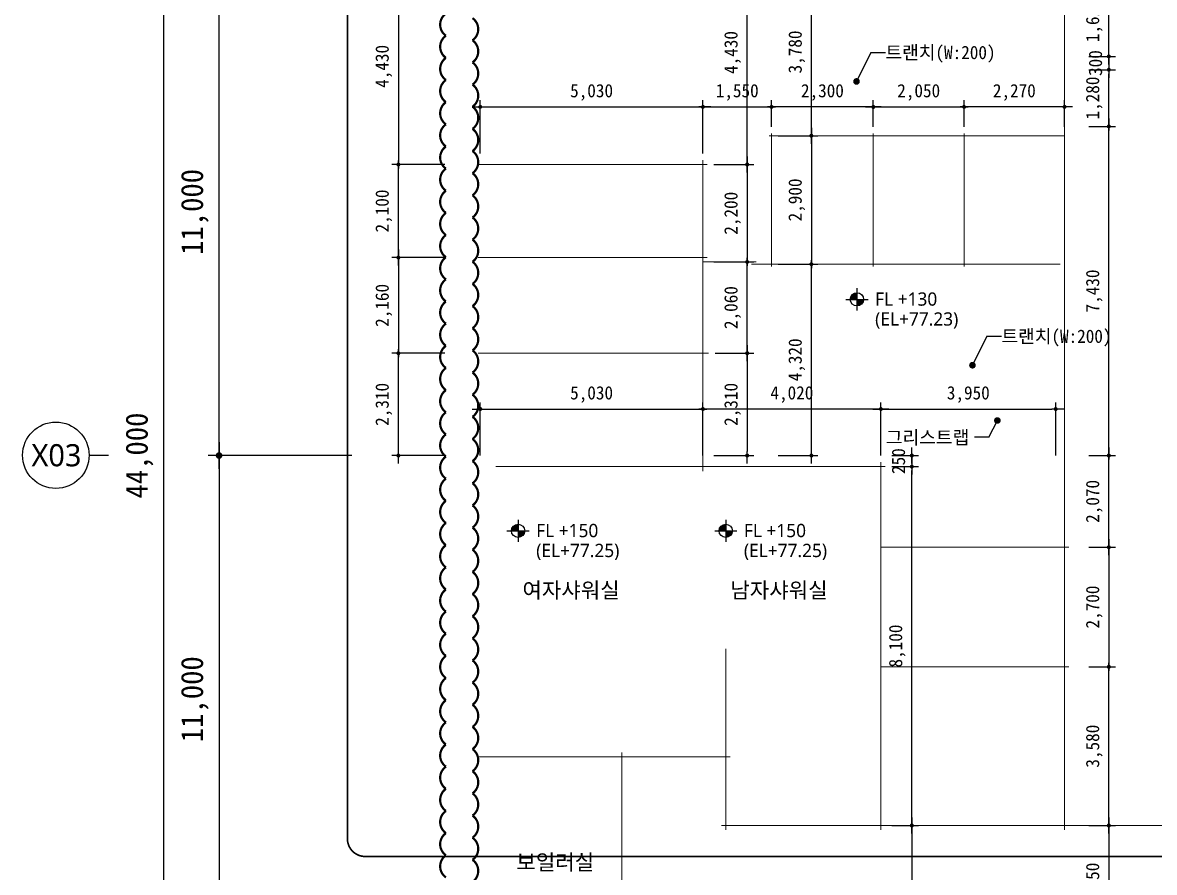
# Model space of a CAD drawing. Header units: inches. Extents: x 3675 to 732988, y -33059 to 70575.
# Drawn here: x 637675 to 663242, y 27879 to 47060 of the extents above; entities that cross this region are included whole.
import ezdxf
from ezdxf.enums import TextEntityAlignment as Align

# ---------------------------------------------------------------- set-up
doc = ezdxf.new("R2010")
doc.units = ezdxf.units.IN
doc.header["$MEASUREMENT"] = 0
doc.linetypes.add('CEN', pattern=[62, 60, -1, 0, -1])
doc.linetypes.add('DASHDOTX2', pattern=[2, 1, -0.5, 0, -0.5])
doc.layers.get('0').update_dxf_attribs({"linetype": 'CONTINUOUS'})
for name, color, linetype, lineweight in [('A-AXIS-BUBL', 7, 'CONTINUOUS', 25), ('A-AXIS-LINE', 1, 'CEN', 15), ('A-DIMS', 7, 'CONTINUOUS', 25), ('A-MKXS-LEAD', 7, 'CONTINUOUS', 25), ('A-MKXS-MAK2', 3, 'DASHDOTX2', 25), ('A-MKXX-NAME', 3, 'CONTINUOUS', 25), ('A-XXXX-SYMB', 7, 'CONTINUOUS', 25), ('A-XXXX-TXT2', 3, 'CONTINUOUS', 25), ('REV-202205', 20, 'CONTINUOUS', 25)]:
    doc.layers.add(name, color=color, linetype=linetype, lineweight=lineweight)
doc.styles.add('HY울릉도L', font='H2GTRE.TTF')
doc.styles.add('돋움체', font='')
doc.styles.add('맑은고딕', font='malgun.ttf')
doc.styles.get('돋움체').set_extended_font_data('DotumChe')
doc.dimstyles.new('CDIM', dxfattribs={"dimtxt": 2, "dimasz": 0.6, "dimexe": 1, "dimexo": 1, "dimgap": 1, "dimtad": 1, "dimdec": 0, "dimrnd": 0.5, "dimzin": 0, "dimdsep": 32, "dimlunit": 6, "dimtxsty": 'HY울릉도L', "dimblk1": '_CIDOT', "dimblk2": '_CIDOT', "dimsah": 1, "dimcen": 4.5, "dimclrd": 2, "dimclre": 2, "dimclrt": 7, "dimadec": 0, "dimazin": 0, "dimtfac": 1, "dimtdec": 0, "dimtix": 1, "dimtmove": 2, "dimatfit": 1, "dimldrblk": '_CIDOT', "dimfxl": 1, "dimtolj": 1, "dimtzin": 0, "dimlwd": -1, "dimarcsym": 0})

# ---------------------------------------------------------------- blocks, each defined once
blk = doc.blocks.new('_CIDOT')
at = {"color": 0, "linetype": 'ByBlock'}
blk.add_line((2, 0), (-1, 0), dxfattribs=at)
at = {"color": 0, "linetype": 'ByBlock', "const_width": 0.5}
blk.add_lwpolyline([(-0.25, 0, 1), (0.25, 0, 1)], format="xyb", close=True, dxfattribs=at)
blk = doc.blocks.new('*D187')
at = {"layer": 'A-DIMS', "lineweight": -2, "transparency": 16777216}
for p, q in [((645113, 37288), (641863, 37288)), ((645113, 26288), (641863, 26288))]:
    blk.add_line(p, q, dxfattribs=at)
at = {"layer": 'A-DIMS', "transparency": 16777216}
blk.add_line((642113, 37138), (642113, 26438), dxfattribs=at)
at = {"layer": 'A-DIMS', "transparency": 16777216, "xscale": 150, "yscale": 150, "zscale": 150}
for p, rotation in [((642113, 37288), 90), ((642113, 26288), 270)]:
    blk.add_blockref('_CIDOT', p, dxfattribs=dict(at, rotation=rotation))
at = {"layer": 'A-DIMS', "color": 3, "transparency": 16777216, "insert": (641565, 31788), "char_height": 500, "attachment_point": 5, "rotation": 90, "style": '돋움체'}
blk.add_mtext('\\A1;11,000', dxfattribs=at)
blk = doc.blocks.new('*D188')
at = {"layer": 'A-DIMS', "lineweight": -2, "transparency": 16777216}
for p, q in [((645113, 48288), (641863, 48288)), ((645113, 37288), (641863, 37288))]:
    blk.add_line(p, q, dxfattribs=at)
at = {"layer": 'A-DIMS', "transparency": 16777216}
blk.add_line((642113, 37438), (642113, 48138), dxfattribs=at)
at = {"layer": 'A-DIMS', "transparency": 16777216, "xscale": 150, "yscale": 150, "zscale": 150}
for p, rotation in [((642113, 48288), 90), ((642113, 37288), 270)]:
    blk.add_blockref('_CIDOT', p, dxfattribs=dict(at, rotation=rotation))
at = {"layer": 'A-DIMS', "color": 3, "transparency": 16777216, "insert": (641565, 42788), "char_height": 500, "attachment_point": 5, "rotation": 90, "style": '돋움체'}
blk.add_mtext('\\A1;11,000', dxfattribs=at)
blk = doc.blocks.new('*D190')
at = {"layer": 'A-DIMS', "lineweight": -2, "transparency": 16777216}
for p, q in [((645113, 59288), (640613, 59288)), ((645113, 15288), (640613, 15288))]:
    blk.add_line(p, q, dxfattribs=at)
at = {"layer": 'A-DIMS', "transparency": 16777216}
blk.add_line((640863, 15438), (640863, 59138), dxfattribs=at)
at = {"layer": 'A-DIMS', "transparency": 16777216, "xscale": 150, "yscale": 150, "zscale": 150}
for p, rotation in [((640863, 59288), 90), ((640863, 15288), 270)]:
    blk.add_blockref('_CIDOT', p, dxfattribs=dict(at, rotation=rotation))
at = {"layer": 'A-DIMS', "color": 3, "transparency": 16777216, "insert": (640315, 37288), "char_height": 500, "attachment_point": 5, "rotation": 90, "style": '돋움체'}
blk.add_mtext('\\A1;44,000', dxfattribs=at)
blk = doc.blocks.new('*D262')
at = {"layer": 'A-DIMS', "lineweight": -2, "transparency": 16777216}
for p, q in [((661763, 46298), (662363, 46298)), ((661763, 45998), (662363, 45998))]:
    blk.add_line(p, q, dxfattribs=at)
at = {"layer": 'A-DIMS', "transparency": 16777216}
for p, q in [((662213, 46388), (662213, 46478)), ((662213, 46298), (662213, 45998)), ((662213, 45908), (662213, 45818))]:
    blk.add_line(p, q, dxfattribs=at)
at = {"layer": 'A-DIMS', "transparency": 16777216, "xscale": 90, "yscale": 90, "zscale": 90}
for p, rotation in [((662213, 46298), 270), ((662213, 45998), 90)]:
    blk.add_blockref('_CIDOT', p, dxfattribs=dict(at, rotation=rotation))
at = {"layer": 'A-DIMS', "color": 3, "transparency": 16777216, "insert": (661912, 46148), "char_height": 300, "attachment_point": 5, "rotation": 90, "style": '돋움체'}
blk.add_mtext('\\A1;300', dxfattribs=at)
blk = doc.blocks.new('*D263')
at = {"layer": 'A-DIMS', "lineweight": -2, "transparency": 16777216}
for p, q in [((661763, 44718), (662363, 44718)), ((661763, 37288), (662363, 37288))]:
    blk.add_line(p, q, dxfattribs=at)
at = {"layer": 'A-DIMS', "transparency": 16777216}
blk.add_line((662213, 37378), (662213, 44628), dxfattribs=at)
at = {"layer": 'A-DIMS', "transparency": 16777216, "xscale": 90, "yscale": 90, "zscale": 90}
for p, rotation in [((662213, 44718), 90), ((662213, 37288), 270)]:
    blk.add_blockref('_CIDOT', p, dxfattribs=dict(at, rotation=rotation))
at = {"layer": 'A-DIMS', "color": 3, "transparency": 16777216, "insert": (661884, 41003), "char_height": 300, "attachment_point": 5, "rotation": 90, "style": '돋움체'}
blk.add_mtext('\\A1;7,430', dxfattribs=at)
blk = doc.blocks.new('*D264')
at = {"layer": 'A-DIMS', "lineweight": -2, "transparency": 16777216}
for p, q in [((661763, 32518), (662363, 32518)), ((661763, 28938), (662363, 28938))]:
    blk.add_line(p, q, dxfattribs=at)
at = {"layer": 'A-DIMS', "transparency": 16777216}
blk.add_line((662213, 29028), (662213, 32428), dxfattribs=at)
at = {"layer": 'A-DIMS', "transparency": 16777216, "xscale": 90, "yscale": 90, "zscale": 90}
for p, rotation in [((662213, 32518), 90), ((662213, 28938), 270)]:
    blk.add_blockref('_CIDOT', p, dxfattribs=dict(at, rotation=rotation))
at = {"layer": 'A-DIMS', "color": 3, "transparency": 16777216, "insert": (661884, 30728), "char_height": 300, "attachment_point": 5, "rotation": 90, "style": '돋움체'}
blk.add_mtext('\\A1;3,580', dxfattribs=at)
blk = doc.blocks.new('*D285')
at = {"layer": 'A-DIMS', "lineweight": -2, "transparency": 16777216}
for p, q in [((661763, 28938), (662363, 28938)), ((661763, 26288), (662363, 26288))]:
    blk.add_line(p, q, dxfattribs=at)
at = {"layer": 'A-DIMS', "transparency": 16777216}
blk.add_line((662213, 28848), (662213, 26378), dxfattribs=at)
at = {"layer": 'A-DIMS', "transparency": 16777216, "xscale": 90, "yscale": 90, "zscale": 90}
for p, rotation in [((662213, 28938), 90), ((662213, 26288), 270)]:
    blk.add_blockref('_CIDOT', p, dxfattribs=dict(at, rotation=rotation))
at = {"layer": 'A-DIMS', "color": 3, "transparency": 16777216, "insert": (661884, 27613), "char_height": 300, "attachment_point": 5, "rotation": 90, "style": '돋움체'}
blk.add_mtext('\\A1;2,650', dxfattribs=at)
blk = doc.blocks.new('*D288')
at = {"layer": 'A-DIMS', "lineweight": -2, "transparency": 16777216}
for p, q in [((657063, 37288), (657063, 38488)), ((661013, 37288), (661013, 38488))]:
    blk.add_line(p, q, dxfattribs=at)
at = {"layer": 'A-DIMS', "transparency": 16777216}
blk.add_line((657153, 38338), (660923, 38338), dxfattribs=at)
at = {"layer": 'A-DIMS', "transparency": 16777216, "xscale": 90, "yscale": 90, "zscale": 90, "rotation": 180}
blk.add_blockref('_CIDOT', (657063, 38338), dxfattribs=at)
at = {"layer": 'A-DIMS', "transparency": 16777216, "xscale": 90, "yscale": 90, "zscale": 90}
blk.add_blockref('_CIDOT', (661013, 38338), dxfattribs=at)
at = {"layer": 'A-DIMS', "color": 3, "transparency": 16777216, "insert": (659038, 38666), "char_height": 300, "attachment_point": 5, "style": '돋움체'}
blk.add_mtext('\\A1;3,950', dxfattribs=at)
blk = doc.blocks.new('*D291')
at = {"layer": 'A-DIMS', "lineweight": -2, "transparency": 16777216}
for p, q in [((653043, 37288), (653043, 38488)), ((657063, 37288), (657063, 38488))]:
    blk.add_line(p, q, dxfattribs=at)
at = {"layer": 'A-DIMS', "transparency": 16777216}
blk.add_line((656973, 38338), (653133, 38338), dxfattribs=at)
at = {"layer": 'A-DIMS', "transparency": 16777216, "xscale": 90, "yscale": 90, "zscale": 90, "rotation": 180}
blk.add_blockref('_CIDOT', (653043, 38338), dxfattribs=at)
at = {"layer": 'A-DIMS', "transparency": 16777216, "xscale": 90, "yscale": 90, "zscale": 90}
blk.add_blockref('_CIDOT', (657063, 38338), dxfattribs=at)
at = {"layer": 'A-DIMS', "color": 3, "transparency": 16777216, "insert": (655053, 38666), "char_height": 300, "attachment_point": 5, "style": '돋움체'}
blk.add_mtext('\\A1;4,020', dxfattribs=at)
blk = doc.blocks.new('*D296')
at = {"layer": 'A-DIMS', "lineweight": -2, "transparency": 16777216}
for p, q in [((657313, 37038), (657913, 37038)), ((657313, 28938), (657913, 28938))]:
    blk.add_line(p, q, dxfattribs=at)
at = {"layer": 'A-DIMS', "transparency": 16777216}
blk.add_line((657763, 29028), (657763, 36948), dxfattribs=at)
at = {"layer": 'A-DIMS', "transparency": 16777216, "xscale": 90, "yscale": 90, "zscale": 90}
for p, rotation in [((657763, 37038), 90), ((657763, 28938), 270)]:
    blk.add_blockref('_CIDOT', p, dxfattribs=dict(at, rotation=rotation))
at = {"layer": 'A-DIMS', "color": 3, "transparency": 16777216, "insert": (657434, 32988), "char_height": 300, "attachment_point": 5, "rotation": 90, "style": '돋움체'}
blk.add_mtext('\\A1;8,100', dxfattribs=at)
blk = doc.blocks.new('*D297')
at = {"layer": 'A-DIMS', "lineweight": -2, "transparency": 16777216}
for p, q in [((657313, 28938), (657913, 28938)), ((657313, 25463), (657913, 25463))]:
    blk.add_line(p, q, dxfattribs=at)
at = {"layer": 'A-DIMS', "transparency": 16777216}
blk.add_line((657763, 28848), (657763, 25553), dxfattribs=at)
at = {"layer": 'A-DIMS', "transparency": 16777216, "xscale": 90, "yscale": 90, "zscale": 90}
for p, rotation in [((657763, 28938), 90), ((657763, 25463), 270)]:
    blk.add_blockref('_CIDOT', p, dxfattribs=dict(at, rotation=rotation))
at = {"layer": 'A-DIMS', "color": 3, "transparency": 16777216, "insert": (657434, 27200), "char_height": 300, "attachment_point": 5, "rotation": 90, "style": '돋움체'}
blk.add_mtext('\\A1;3,475', dxfattribs=at)
blk = doc.blocks.new('*D298')
at = {"layer": 'A-DIMS', "transparency": 16777216}
for p, q in [((657763, 37378), (657763, 37468)), ((657763, 37288), (657763, 37038)), ((657763, 36948), (657763, 36858))]:
    blk.add_line(p, q, dxfattribs=at)
at = {"layer": 'A-DIMS', "lineweight": -2, "transparency": 16777216}
for p, q in [((657313, 37288), (657913, 37288)), ((657313, 37038), (657913, 37038))]:
    blk.add_line(p, q, dxfattribs=at)
at = {"layer": 'A-DIMS', "transparency": 16777216, "xscale": 90, "yscale": 90, "zscale": 90}
for p, rotation in [((657763, 37288), 270), ((657763, 37038), 90)]:
    blk.add_blockref('_CIDOT', p, dxfattribs=dict(at, rotation=rotation))
at = {"layer": 'A-DIMS', "color": 3, "transparency": 16777216, "insert": (657462, 37163), "char_height": 300, "attachment_point": 5, "rotation": 90, "style": '돋움체'}
blk.add_mtext('\\A1;250', dxfattribs=at)
blk = doc.blocks.new('*D512')
at = {"layer": 'A-DIMS', "lineweight": -2, "transparency": 16777216}
for p, q in [((661763, 47908), (662363, 47908)), ((661763, 46298), (662363, 46298))]:
    blk.add_line(p, q, dxfattribs=at)
at = {"layer": 'A-DIMS', "transparency": 16777216}
blk.add_line((662213, 46388), (662213, 47818), dxfattribs=at)
at = {"layer": 'A-DIMS', "transparency": 16777216, "xscale": 90, "yscale": 90, "zscale": 90}
for p, rotation in [((662213, 47908), 90), ((662213, 46298), 270)]:
    blk.add_blockref('_CIDOT', p, dxfattribs=dict(at, rotation=rotation))
at = {"layer": 'A-DIMS', "color": 3, "transparency": 16777216, "insert": (661884, 47103), "char_height": 300, "attachment_point": 5, "rotation": 90, "style": '돋움체'}
blk.add_mtext('\\A1;1,610', dxfattribs=at)
blk = doc.blocks.new('*D513')
at = {"layer": 'A-DIMS', "lineweight": -2, "transparency": 16777216}
for p, q in [((661763, 45998), (662363, 45998)), ((661763, 44718), (662363, 44718))]:
    blk.add_line(p, q, dxfattribs=at)
at = {"layer": 'A-DIMS', "transparency": 16777216}
blk.add_line((662213, 44808), (662213, 45908), dxfattribs=at)
at = {"layer": 'A-DIMS', "transparency": 16777216, "xscale": 90, "yscale": 90, "zscale": 90}
for p, rotation in [((662213, 45998), 90), ((662213, 44718), 270)]:
    blk.add_blockref('_CIDOT', p, dxfattribs=dict(at, rotation=rotation))
at = {"layer": 'A-DIMS', "color": 3, "transparency": 16777216, "insert": (661884, 45358), "char_height": 300, "attachment_point": 5, "rotation": 90, "style": '돋움체'}
blk.add_mtext('\\A1;1,280', dxfattribs=at)
blk = doc.blocks.new('*D514')
at = {"layer": 'A-DIMS', "lineweight": -2, "transparency": 16777216}
for p, q in [((648013, 37288), (648013, 38488)), ((653043, 37288), (653043, 38488))]:
    blk.add_line(p, q, dxfattribs=at)
at = {"layer": 'A-DIMS', "transparency": 16777216}
blk.add_line((648103, 38338), (652953, 38338), dxfattribs=at)
at = {"layer": 'A-DIMS', "transparency": 16777216, "xscale": 90, "yscale": 90, "zscale": 90, "rotation": 180}
blk.add_blockref('_CIDOT', (648013, 38338), dxfattribs=at)
at = {"layer": 'A-DIMS', "transparency": 16777216, "xscale": 90, "yscale": 90, "zscale": 90}
blk.add_blockref('_CIDOT', (653043, 38338), dxfattribs=at)
at = {"layer": 'A-DIMS', "color": 3, "transparency": 16777216, "insert": (650528, 38666), "char_height": 300, "attachment_point": 5, "style": '돋움체'}
blk.add_mtext('\\A1;5,030', dxfattribs=at)
blk = doc.blocks.new('*D515')
at = {"layer": 'A-DIMS', "lineweight": -2, "transparency": 16777216}
for p, q in [((647213, 39598), (646013, 39598)), ((647213, 37288), (646013, 37288))]:
    blk.add_line(p, q, dxfattribs=at)
at = {"layer": 'A-DIMS', "transparency": 16777216}
blk.add_line((646163, 37378), (646163, 39508), dxfattribs=at)
at = {"layer": 'A-DIMS', "transparency": 16777216, "xscale": 90, "yscale": 90, "zscale": 90}
for p, rotation in [((646163, 39598), 90), ((646163, 37288), 270)]:
    blk.add_blockref('_CIDOT', p, dxfattribs=dict(at, rotation=rotation))
at = {"layer": 'A-DIMS', "color": 3, "transparency": 16777216, "insert": (645834, 38443), "char_height": 300, "attachment_point": 5, "rotation": 90, "style": '돋움체'}
blk.add_mtext('\\A1;2,310', dxfattribs=at)
blk = doc.blocks.new('*D516')
at = {"layer": 'A-DIMS', "lineweight": -2, "transparency": 16777216}
for p, q in [((647213, 41758), (646013, 41758)), ((647213, 39598), (646013, 39598))]:
    blk.add_line(p, q, dxfattribs=at)
at = {"layer": 'A-DIMS', "transparency": 16777216}
blk.add_line((646163, 41668), (646163, 39688), dxfattribs=at)
at = {"layer": 'A-DIMS', "transparency": 16777216, "xscale": 90, "yscale": 90, "zscale": 90}
for p, rotation in [((646163, 41758), 90), ((646163, 39598), 270)]:
    blk.add_blockref('_CIDOT', p, dxfattribs=dict(at, rotation=rotation))
at = {"layer": 'A-DIMS', "color": 3, "transparency": 16777216, "insert": (645834, 40678), "char_height": 300, "attachment_point": 5, "rotation": 90, "style": '돋움체'}
blk.add_mtext('\\A1;2,160', dxfattribs=at)
blk = doc.blocks.new('*D517')
at = {"layer": 'A-DIMS', "lineweight": -2, "transparency": 16777216}
for p, q in [((647213, 43858), (646013, 43858)), ((647213, 41758), (646013, 41758))]:
    blk.add_line(p, q, dxfattribs=at)
at = {"layer": 'A-DIMS', "transparency": 16777216}
blk.add_line((646163, 41848), (646163, 43768), dxfattribs=at)
at = {"layer": 'A-DIMS', "transparency": 16777216, "xscale": 90, "yscale": 90, "zscale": 90}
for p, rotation in [((646163, 43858), 90), ((646163, 41758), 270)]:
    blk.add_blockref('_CIDOT', p, dxfattribs=dict(at, rotation=rotation))
at = {"layer": 'A-DIMS', "color": 3, "transparency": 16777216, "insert": (645834, 42808), "char_height": 300, "attachment_point": 5, "rotation": 90, "style": '돋움체'}
blk.add_mtext('\\A1;2,100', dxfattribs=at)
blk = doc.blocks.new('*D518')
at = {"layer": 'A-DIMS', "lineweight": -2, "transparency": 16777216}
for p, q in [((647213, 48288), (646013, 48288)), ((647213, 43858), (646013, 43858))]:
    blk.add_line(p, q, dxfattribs=at)
at = {"layer": 'A-DIMS', "transparency": 16777216}
blk.add_line((646163, 48198), (646163, 43948), dxfattribs=at)
at = {"layer": 'A-DIMS', "transparency": 16777216, "xscale": 90, "yscale": 90, "zscale": 90}
for p, rotation in [((646163, 48288), 90), ((646163, 43858), 270)]:
    blk.add_blockref('_CIDOT', p, dxfattribs=dict(at, rotation=rotation))
at = {"layer": 'A-DIMS', "color": 3, "transparency": 16777216, "insert": (645834, 46073), "char_height": 300, "attachment_point": 5, "rotation": 90, "style": '돋움체'}
blk.add_mtext('\\A1;4,430', dxfattribs=at)
blk = doc.blocks.new('*D519')
at = {"layer": 'A-DIMS', "lineweight": -2, "transparency": 16777216}
for p, q in [((648013, 44108), (648013, 45308)), ((653043, 44108), (653043, 45308))]:
    blk.add_line(p, q, dxfattribs=at)
at = {"layer": 'A-DIMS', "transparency": 16777216}
blk.add_line((648103, 45158), (652953, 45158), dxfattribs=at)
at = {"layer": 'A-DIMS', "transparency": 16777216, "xscale": 90, "yscale": 90, "zscale": 90, "rotation": 180}
blk.add_blockref('_CIDOT', (648013, 45158), dxfattribs=at)
at = {"layer": 'A-DIMS', "transparency": 16777216, "xscale": 90, "yscale": 90, "zscale": 90}
blk.add_blockref('_CIDOT', (653043, 45158), dxfattribs=at)
at = {"layer": 'A-DIMS', "color": 3, "transparency": 16777216, "insert": (650528, 45486), "char_height": 300, "attachment_point": 5, "style": '돋움체'}
blk.add_mtext('\\A1;5,030', dxfattribs=at)
blk = doc.blocks.new('*D520')
at = {"layer": 'A-DIMS', "lineweight": -2, "transparency": 16777216}
for p, q in [((653293, 43858), (654193, 43858)), ((653293, 41658), (654193, 41658))]:
    blk.add_line(p, q, dxfattribs=at)
at = {"layer": 'A-DIMS', "transparency": 16777216}
blk.add_line((654043, 43768), (654043, 41748), dxfattribs=at)
at = {"layer": 'A-DIMS', "transparency": 16777216, "xscale": 90, "yscale": 90, "zscale": 90}
for p, rotation in [((654043, 43858), 90), ((654043, 41658), 270)]:
    blk.add_blockref('_CIDOT', p, dxfattribs=dict(at, rotation=rotation))
at = {"layer": 'A-DIMS', "color": 3, "transparency": 16777216, "insert": (653714, 42758), "char_height": 300, "attachment_point": 5, "rotation": 90, "style": '돋움체'}
blk.add_mtext('\\A1;2,200', dxfattribs=at)
blk = doc.blocks.new('*D521')
at = {"layer": 'A-DIMS', "lineweight": -2, "transparency": 16777216}
for p, q in [((661763, 35218), (662363, 35218)), ((661763, 32518), (662363, 32518))]:
    blk.add_line(p, q, dxfattribs=at)
at = {"layer": 'A-DIMS', "transparency": 16777216}
blk.add_line((662213, 35128), (662213, 32608), dxfattribs=at)
at = {"layer": 'A-DIMS', "transparency": 16777216, "xscale": 90, "yscale": 90, "zscale": 90}
for p, rotation in [((662213, 35218), 90), ((662213, 32518), 270)]:
    blk.add_blockref('_CIDOT', p, dxfattribs=dict(at, rotation=rotation))
at = {"layer": 'A-DIMS', "color": 3, "transparency": 16777216, "insert": (661884, 33868), "char_height": 300, "attachment_point": 5, "rotation": 90, "style": '돋움체'}
blk.add_mtext('\\A1;2,700', dxfattribs=at)
blk = doc.blocks.new('*D522')
at = {"layer": 'A-DIMS', "lineweight": -2, "transparency": 16777216}
for p, q in [((661763, 37288), (662363, 37288)), ((661763, 35218), (662363, 35218))]:
    blk.add_line(p, q, dxfattribs=at)
at = {"layer": 'A-DIMS', "transparency": 16777216}
blk.add_line((662213, 35308), (662213, 37198), dxfattribs=at)
at = {"layer": 'A-DIMS', "transparency": 16777216, "xscale": 90, "yscale": 90, "zscale": 90}
for p, rotation in [((662213, 37288), 90), ((662213, 35218), 270)]:
    blk.add_blockref('_CIDOT', p, dxfattribs=dict(at, rotation=rotation))
at = {"layer": 'A-DIMS', "color": 3, "transparency": 16777216, "insert": (661884, 36253), "char_height": 300, "attachment_point": 5, "rotation": 90, "style": '돋움체'}
blk.add_mtext('\\A1;2,070', dxfattribs=at)
blk = doc.blocks.new('*D523')
at = {"layer": 'A-DIMS', "lineweight": -2, "transparency": 16777216}
for p, q in [((653293, 41658), (654193, 41658)), ((653323, 39598), (654193, 39598))]:
    blk.add_line(p, q, dxfattribs=at)
at = {"layer": 'A-DIMS', "transparency": 16777216}
blk.add_line((654043, 39688), (654043, 41568), dxfattribs=at)
at = {"layer": 'A-DIMS', "transparency": 16777216, "xscale": 90, "yscale": 90, "zscale": 90}
for p, rotation in [((654043, 41658), 90), ((654043, 39598), 270)]:
    blk.add_blockref('_CIDOT', p, dxfattribs=dict(at, rotation=rotation))
at = {"layer": 'A-DIMS', "color": 3, "transparency": 16777216, "insert": (653714, 40628), "char_height": 300, "attachment_point": 5, "rotation": 90, "style": '돋움체'}
blk.add_mtext('\\A1;2,060', dxfattribs=at)
blk = doc.blocks.new('*D524')
at = {"layer": 'A-DIMS', "lineweight": -2, "transparency": 16777216}
for p, q in [((653323, 39598), (654193, 39598)), ((653289, 37288), (654193, 37288))]:
    blk.add_line(p, q, dxfattribs=at)
at = {"layer": 'A-DIMS', "transparency": 16777216}
blk.add_line((654043, 39508), (654043, 37378), dxfattribs=at)
at = {"layer": 'A-DIMS', "transparency": 16777216, "xscale": 90, "yscale": 90, "zscale": 90}
for p, rotation in [((654043, 39598), 90), ((654043, 37288), 270)]:
    blk.add_blockref('_CIDOT', p, dxfattribs=dict(at, rotation=rotation))
at = {"layer": 'A-DIMS', "color": 3, "transparency": 16777216, "insert": (653714, 38443), "char_height": 300, "attachment_point": 5, "rotation": 90, "style": '돋움체'}
blk.add_mtext('\\A1;2,310', dxfattribs=at)
blk = doc.blocks.new('*D525')
at = {"layer": 'A-DIMS', "lineweight": -2, "transparency": 16777216}
for p, q in [((653293, 48288), (654193, 48288)), ((653293, 43858), (654193, 43858))]:
    blk.add_line(p, q, dxfattribs=at)
at = {"layer": 'A-DIMS', "transparency": 16777216}
blk.add_line((654043, 43948), (654043, 48198), dxfattribs=at)
at = {"layer": 'A-DIMS', "transparency": 16777216, "xscale": 90, "yscale": 90, "zscale": 90}
for p, rotation in [((654043, 48288), 90), ((654043, 43858), 270)]:
    blk.add_blockref('_CIDOT', p, dxfattribs=dict(at, rotation=rotation))
at = {"layer": 'A-DIMS', "color": 3, "transparency": 16777216, "insert": (653714, 46386), "char_height": 300, "attachment_point": 5, "rotation": 90, "style": '돋움체'}
blk.add_mtext('\\A1;4,430', dxfattribs=at)
blk = doc.blocks.new('*D526')
at = {"layer": 'A-DIMS', "lineweight": -2, "transparency": 16777216}
for p, q in [((656893, 44708), (656893, 45308)), ((658943, 44708), (658943, 45308))]:
    blk.add_line(p, q, dxfattribs=at)
at = {"layer": 'A-DIMS', "transparency": 16777216}
blk.add_line((656983, 45158), (658853, 45158), dxfattribs=at)
at = {"layer": 'A-DIMS', "transparency": 16777216, "xscale": 90, "yscale": 90, "zscale": 90, "rotation": 180}
blk.add_blockref('_CIDOT', (656893, 45158), dxfattribs=at)
at = {"layer": 'A-DIMS', "transparency": 16777216, "xscale": 90, "yscale": 90, "zscale": 90}
blk.add_blockref('_CIDOT', (658943, 45158), dxfattribs=at)
at = {"layer": 'A-DIMS', "color": 3, "transparency": 16777216, "insert": (657918, 45486), "char_height": 300, "attachment_point": 5, "style": '돋움체'}
blk.add_mtext('\\A1;2,050', dxfattribs=at)
blk = doc.blocks.new('*D527')
at = {"layer": 'A-DIMS', "lineweight": -2, "transparency": 16777216}
for p, q in [((658943, 44708), (658943, 45308)), ((661213, 44708), (661213, 45308))]:
    blk.add_line(p, q, dxfattribs=at)
at = {"layer": 'A-DIMS', "transparency": 16777216}
blk.add_line((661123, 45158), (659033, 45158), dxfattribs=at)
at = {"layer": 'A-DIMS', "transparency": 16777216, "xscale": 90, "yscale": 90, "zscale": 90, "rotation": 180}
blk.add_blockref('_CIDOT', (658943, 45158), dxfattribs=at)
at = {"layer": 'A-DIMS', "transparency": 16777216, "xscale": 90, "yscale": 90, "zscale": 90}
blk.add_blockref('_CIDOT', (661213, 45158), dxfattribs=at)
at = {"layer": 'A-DIMS', "color": 3, "transparency": 16777216, "insert": (660078, 45486), "char_height": 300, "attachment_point": 5, "style": '돋움체'}
blk.add_mtext('\\A1;2,270', dxfattribs=at)
blk = doc.blocks.new('*D528')
at = {"layer": 'A-DIMS', "lineweight": -2, "transparency": 16777216}
for p, q in [((654593, 44708), (654593, 45308)), ((656893, 44708), (656893, 45308))]:
    blk.add_line(p, q, dxfattribs=at)
at = {"layer": 'A-DIMS', "transparency": 16777216}
blk.add_line((656803, 45158), (654683, 45158), dxfattribs=at)
at = {"layer": 'A-DIMS', "transparency": 16777216, "xscale": 90, "yscale": 90, "zscale": 90, "rotation": 180}
blk.add_blockref('_CIDOT', (654593, 45158), dxfattribs=at)
at = {"layer": 'A-DIMS', "transparency": 16777216, "xscale": 90, "yscale": 90, "zscale": 90}
blk.add_blockref('_CIDOT', (656893, 45158), dxfattribs=at)
at = {"layer": 'A-DIMS', "color": 3, "transparency": 16777216, "insert": (655743, 45486), "char_height": 300, "attachment_point": 5, "style": '돋움체'}
blk.add_mtext('\\A1;2,300', dxfattribs=at)
blk = doc.blocks.new('*D529')
at = {"layer": 'A-DIMS', "lineweight": -2, "transparency": 16777216}
for p, q in [((653043, 44108), (653043, 45308)), ((654593, 44708), (654593, 45308))]:
    blk.add_line(p, q, dxfattribs=at)
at = {"layer": 'A-DIMS', "transparency": 16777216}
blk.add_line((653133, 45158), (654503, 45158), dxfattribs=at)
at = {"layer": 'A-DIMS', "transparency": 16777216, "xscale": 90, "yscale": 90, "zscale": 90, "rotation": 180}
blk.add_blockref('_CIDOT', (653043, 45158), dxfattribs=at)
at = {"layer": 'A-DIMS', "transparency": 16777216, "xscale": 90, "yscale": 90, "zscale": 90}
blk.add_blockref('_CIDOT', (654593, 45158), dxfattribs=at)
at = {"layer": 'A-DIMS', "color": 3, "transparency": 16777216, "insert": (653818, 45486), "char_height": 300, "attachment_point": 5, "style": '돋움체'}
blk.add_mtext('\\A1;1,550', dxfattribs=at)
blk = doc.blocks.new('*D530')
at = {"layer": 'A-DIMS', "lineweight": -2, "transparency": 16777216}
for p, q in [((654743, 44508), (655643, 44508)), ((654743, 41608), (655643, 41608))]:
    blk.add_line(p, q, dxfattribs=at)
at = {"layer": 'A-DIMS', "transparency": 16777216}
blk.add_line((655493, 44418), (655493, 41698), dxfattribs=at)
at = {"layer": 'A-DIMS', "transparency": 16777216, "xscale": 90, "yscale": 90, "zscale": 90}
for p, rotation in [((655493, 44508), 90), ((655493, 41608), 270)]:
    blk.add_blockref('_CIDOT', p, dxfattribs=dict(at, rotation=rotation))
at = {"layer": 'A-DIMS', "color": 3, "transparency": 16777216, "insert": (655164, 43058), "char_height": 300, "attachment_point": 5, "rotation": 90, "style": '돋움체'}
blk.add_mtext('\\A1;2,900', dxfattribs=at)
blk = doc.blocks.new('*D531')
at = {"layer": 'A-DIMS', "lineweight": -2, "transparency": 16777216}
for p, q in [((654743, 48288), (655643, 48288)), ((654743, 44508), (655643, 44508))]:
    blk.add_line(p, q, dxfattribs=at)
at = {"layer": 'A-DIMS', "transparency": 16777216}
blk.add_line((655493, 44598), (655493, 48198), dxfattribs=at)
at = {"layer": 'A-DIMS', "transparency": 16777216, "xscale": 90, "yscale": 90, "zscale": 90}
for p, rotation in [((655493, 48288), 90), ((655493, 44508), 270)]:
    blk.add_blockref('_CIDOT', p, dxfattribs=dict(at, rotation=rotation))
at = {"layer": 'A-DIMS', "color": 3, "transparency": 16777216, "insert": (655164, 46398), "char_height": 300, "attachment_point": 5, "rotation": 90, "style": '돋움체'}
blk.add_mtext('\\A1;3,780', dxfattribs=at)
blk = doc.blocks.new('*D532')
at = {"layer": 'A-DIMS', "lineweight": -2, "transparency": 16777216}
for p, q in [((654743, 41608), (655643, 41608)), ((654743, 37288), (655643, 37288))]:
    blk.add_line(p, q, dxfattribs=at)
at = {"layer": 'A-DIMS', "transparency": 16777216}
blk.add_line((655493, 37378), (655493, 41518), dxfattribs=at)
at = {"layer": 'A-DIMS', "transparency": 16777216, "xscale": 90, "yscale": 90, "zscale": 90}
for p, rotation in [((655493, 41608), 90), ((655493, 37288), 270)]:
    blk.add_blockref('_CIDOT', p, dxfattribs=dict(at, rotation=rotation))
at = {"layer": 'A-DIMS', "color": 3, "transparency": 16777216, "insert": (655164, 39448), "char_height": 300, "attachment_point": 5, "rotation": 90, "style": '돋움체'}
blk.add_mtext('\\A1;4,320', dxfattribs=at)

msp = doc.modelspace()

# ---------------------------------------------------------------- hatches: boundary and pattern name
at = {"layer": 'A-XXXX-SYMB'}
h = msp.add_hatch(color=256, dxfattribs=at)
h.paths.add_polyline_path([(656523.1, 40964.2, 0.4142136), (656373.1, 40814.2), (656523.1, 40814.2)])
h.paths.add_polyline_path([(656673.1, 40814.2), (656523.1, 40814.2), (656523.1, 40664.2, 0.4142136)])
h = msp.add_hatch(color=256, dxfattribs=at)
h.paths.add_polyline_path([(648866.7, 35738.9, 0.4142136), (648716.7, 35588.9), (648866.7, 35588.9)])
h.paths.add_polyline_path([(649016.7, 35588.9), (648866.7, 35588.9), (648866.7, 35438.9, 0.4142136)])
h = msp.add_hatch(color=256, dxfattribs=at)
h.paths.add_polyline_path([(653558.9, 35738.9, 0.4142136), (653408.9, 35588.9), (653558.9, 35588.9)])
h.paths.add_polyline_path([(653708.9, 35588.9), (653558.9, 35588.9), (653558.9, 35438.9, 0.4142136)])

# ---------------------------------------------------------------- linework, layer by layer
at = {"layer": 'A-AXIS-BUBL', "ltscale": 0.2}
msp.add_line((639612.5, 37287.5), (639175, 37287.5), dxfattribs=at)
msp.add_circle((638425, 37294.9), 750, dxfattribs=at)
at = {"layer": 'A-AXIS-LINE'}
for p, q in [((661212.5, 28837.5), (661212.5, 53357.5)), ((661212.5, 44507.5), (654542.5, 44507.5)), ((654592.5, 41557.5), (654592.5, 44557.5)), ((656892.5, 41557.5), (656892.5, 44557.5)), ((658942.5, 41557.5), (658942.5, 44557.5)), ((653142.5, 43857.5), (647962.5, 43857.5)), ((653042.5, 36937.5), (653042.5, 43957.5)), ((653142.5, 41757.5), (647962.5, 41757.5)), ((654242.5, 41657.5), (653042.5, 41657.5)), ((661112.5, 41607.5), (654142.5, 41607.5)), ((653172.5, 39597.5), (647962.5, 39597.5)), ((657062.5, 28837.5), (657062.5, 37137.5)), ((657162.5, 37037.5), (648362.5, 37037.5)), ((661312.5, 35217.5), (657062.5, 35217.5)), ((653562.5, 28837.5), (653562.5, 32927.5)), ((661312.5, 32517.5), (657062.5, 32517.5)), ((653662.5, 30487.5), (647962.5, 30487.5)), ((651212.5, 30587.5), (651212.5, 21362.5)), ((671662.5, 28937.5), (653462.5, 28937.5))]:
    msp.add_line(p, q, dxfattribs=at)
at = {"layer": 'A-MKXS-LEAD'}
for p, q in [((656840.1, 46386.9), (656512.9, 45732.5)), ((656840.1, 46386.9), (657167.3, 46386.9)), ((659459.7, 39981.6), (659132.5, 39327.1)), ((659459.7, 39981.6), (659787, 39981.6)), ((659505.3, 37700.7), (659694.5, 38079.2)), ((659505.3, 37700.7), (659178.1, 37700.7))]:
    msp.add_line(p, q, dxfattribs=at)
at = {"layer": 'A-MKXS-LEAD', "const_width": 75}
for points in [[(656475.4, 45732.5, 1), (656550.4, 45732.5, 1)], [(659095, 39327.1, 1), (659170, 39327.1, 1)], [(659657, 38079.2, 1), (659732, 38079.2, 1)]]:
    msp.add_lwpolyline(points, format="xyb", close=True, dxfattribs=at)
at = {"layer": 'A-MKXS-MAK2', "ltscale": 250, "const_width": 37.5}
msp.add_lwpolyline([(645412.5, 28237.5), (672981, 28237.5, 0.4142136), (673381, 28637.5), (673381, 61837.5, 0.4142136), (672981, 62237.5), (645412.5, 62237.5, 0.4142136), (645012.5, 61837.5), (645012.5, 28637.5, 0.4142136)], format="xyb", close=True, dxfattribs=at)
at = {"layer": 'A-XXXX-SYMB'}
for p, q in [((656523.1, 41064.2), (656523.1, 40564.2)), ((656273.1, 40814.2), (656773.1, 40814.2)), ((648866.7, 35838.9), (648866.7, 35338.9)), ((653558.9, 35838.9), (653558.9, 35338.9)), ((648616.7, 35588.9), (649116.7, 35588.9)), ((653308.9, 35588.9), (653808.9, 35588.9))]:
    msp.add_line(p, q, dxfattribs=at)
for centre in [(656523.1, 40814.2), (648866.7, 35588.9), (653558.9, 35588.9)]:
    msp.add_circle(centre, 150, dxfattribs=at)
at = {"layer": 'REV-202205', "const_width": 50}
for points in [[(647237.5, 47265.3, 0.5205671), (647237.5, 46765.3, 0.5205671), (647237.5, 46265.3, 0.5205671), (647237.5, 45765.3, 0.5205671), (647237.5, 45265.3, 0.5205671), (647237.5, 44765.3, 0.5205671), (647237.5, 44265.3, 0.5205671), (647237.5, 43765.3, 0.5205671), (647237.5, 43265.3, 0.5205671), (647237.5, 42765.3, 0.5205671), (647237.5, 42265.3, 0.5205671), (647237.5, 41765.3, 0.5205671), (647237.5, 41265.3, 0.5205671), (647237.5, 40765.3, 0.5205671), (647237.5, 40265.3, 0.5205671), (647237.5, 39765.3, 0.5205671), (647237.5, 39265.3, 0.5205671), (647237.5, 38765.3, 0.5205671), (647237.5, 38265.3, 0.5205671), (647237.5, 37765.3, 0.5205671), (647237.5, 37265.3, 0.5205671), (647237.5, 36765.3, 0.5205671), (647237.5, 36265.3, 0.5205671), (647237.5, 35765.3, 0.5205671), (647237.5, 35265.3, 0.5205671), (647237.5, 34765.3, 0.5205671), (647237.5, 34265.3, 0.5205671), (647237.5, 33765.3, 0.5205671), (647237.5, 33265.3, 0.5205671), (647237.5, 32765.3, 0.5205671), (647237.5, 32265.3, 0.5205671), (647237.5, 31765.3, 0.5205671), (647237.5, 31265.3, 0.5205671), (647237.5, 30765.3, 0.5205671), (647237.5, 30265.3, 0.5205671), (647237.5, 29765.3, 0.5205671), (647237.5, 29265.3, 0.5205671), (647237.5, 28765.3, 0.5205671), (647237.5, 28265.3, 0.5205671), (647237.5, 27765.3, 0.5205671)], [(647837.5, 47161.9, -0.5205671), (647837.5, 46661.9, -0.5205671), (647837.5, 46161.9, -0.5205671), (647837.5, 45661.9, -0.5205671), (647837.5, 45161.9, -0.5205671), (647837.5, 44661.9, -0.5205671), (647837.5, 44161.9, -0.5205671), (647837.5, 43661.9, -0.5205671), (647837.5, 43161.9, -0.5205671), (647837.5, 42661.9, -0.5205671), (647837.5, 42161.9, -0.5205671), (647837.5, 41661.9, -0.5205671), (647837.5, 41161.9, -0.5205671), (647837.5, 40661.9, -0.5205671), (647837.5, 40161.9, -0.5205671), (647837.5, 39661.9, -0.5205671), (647837.5, 39161.9, -0.5205671), (647837.5, 38661.9, -0.5205671), (647837.5, 38161.9, -0.5205671), (647837.5, 37661.9, -0.5205671), (647837.5, 37161.9, -0.5205671), (647837.5, 36661.9, -0.5205671), (647837.5, 36161.9, -0.5205671), (647837.5, 35661.9, -0.5205671), (647837.5, 35161.9, -0.5205671), (647837.5, 34661.9, -0.5205671), (647837.5, 34161.9, -0.5205671), (647837.5, 33661.9, -0.5205671), (647837.5, 33161.9, -0.5205671), (647837.5, 32661.9, -0.5205671), (647837.5, 32161.9, -0.5205671), (647837.5, 31661.9, -0.5205671), (647837.5, 31161.9, -0.5205671), (647837.5, 30661.9, -0.5205671), (647837.5, 30161.9, -0.5205671), (647837.5, 29661.9, -0.5205671), (647837.5, 29161.9, -0.5205671), (647837.5, 28661.9, -0.5205671), (647837.5, 28161.9, -0.5205671), (647837.5, 27661.9, -0.5205671)]]:
    msp.add_lwpolyline(points, format="xyb", dxfattribs=at)

# ---------------------------------------------------------------- texts
at = {"layer": 'A-MKXX-NAME', "style": '맑은고딕'}
for s, p in [('여자샤워실', (650064, 34249.2)), ('남자샤워실', (654762, 34249.2)), ('보일러실', (649707.7, 28108.8))]:
    msp.add_text(s, height=350, dxfattribs=at).set_placement(p, align=Align.MIDDLE_CENTER)
at = {"layer": 'A-XXXX-TXT2'}
for s, style, p in [('트랜치(W:200)', '돋움체', (657167.3, 46386.9)), ('FL +130', '맑은고딕', (656933.6, 40821.1)), ('(EL+77.23)', '맑은고딕', (656933.6, 40371.1)), ('트랜치(W:200)', '돋움체', (659787, 39981.6)), ('그리스트랩', '돋움체', (657177.1, 37696.7)), ('FL +150', '맑은고딕', (649277.2, 35595.9)), ('FL +150', '맑은고딕', (653969.4, 35595.9)), ('(EL+77.25)', '맑은고딕', (649277.2, 35145.9)), ('(EL+77.25)', '맑은고딕', (653969.4, 35145.9))]:
    msp.add_text(s, height=300, dxfattribs=dict(at, style=style)).set_placement(p, align=Align.MIDDLE_LEFT)
at = {"layer": 'A-XXXX-TXT2', "ltscale": 0.2, "style": '맑은고딕'}
msp.add_text('X03', height=500, dxfattribs=at).set_placement((638438.9, 37295.2), align=Align.MIDDLE_CENTER)

# ---------------------------------------------------------------- dimensions: what is measured, and where the dimension line sits
at = {"layer": 'A-DIMS'}
for base, p1, p2, angle, override, picture, middle in [((640862.5, 59287.5), (645362.5, 15287.5), (645362.5, 59287.5), 90, {"dimscale": 250, "dimtxsty": '돋움체', "dimclrd": 256, "dimclre": 256, "dimclrt": 3}, '*D190', (640314.9, 37287.5)), ((642112.5, 48287.5), (645362.5, 37287.5), (645362.5, 48287.5), 90, {"dimscale": 250, "dimtxsty": '돋움체', "dimclrd": 256, "dimclre": 256, "dimclrt": 3}, '*D188', (641564.9, 42787.5)), ((646162.5, 43857.5), (647362.5, 48287.5), (647362.5, 43857.5), 270, {"dimscale": 150, "dimtxsty": '돋움체', "dimclrd": 256, "dimclre": 256, "dimclrt": 3}, '*D518', (645833.9, 46072.5)), ((655492.5, 48287.5), (654592.5, 44507.5), (654592.5, 48287.5), 270, {"dimscale": 150, "dimtxsty": '돋움체', "dimclrd": 256, "dimclre": 256, "dimclrt": 3}, '*D531', (655163.9, 46397.5)), ((662212.5, 47907.5), (661612.5, 46297.5), (661612.5, 47907.5), 90, {"dimscale": 150, "dimtxsty": '돋움체', "dimclrd": 256, "dimclre": 256, "dimclrt": 3}, '*D512', (661883.9, 47102.5)), ((662212.5, 45997.5), (661612.5, 46297.5), (661612.5, 45997.5), 270, {"dimscale": 150, "dimtxsty": '돋움체', "dimclrd": 256, "dimclre": 256, "dimclrt": 3}, '*D262', (661912.3, 46147.5)), ((662212.5, 45997.5), (661612.5, 44717.5), (661612.5, 45997.5), 90, {"dimscale": 150, "dimtxsty": '돋움체', "dimclrd": 256, "dimclre": 256, "dimclrt": 3}, '*D513', (661883.9, 45357.5)), ((653042.5, 45157.5), (648012.5, 43957.5), (653042.5, 43957.5), 180, {"dimscale": 150, "dimtxsty": '돋움체', "dimclrd": 256, "dimclre": 256, "dimclrt": 3}, '*D519', (650527.5, 45486.1)), ((654592.5, 45157.5), (653042.5, 43957.5), (654592.5, 44557.5), 180, {"dimscale": 150, "dimtxsty": '돋움체', "dimclrd": 256, "dimclre": 256, "dimclrt": 3}, '*D529', (653817.5, 45486.1)), ((654592.5, 45157.5), (656892.5, 44557.5), (654592.5, 44557.5), 0, {"dimscale": 150, "dimtxsty": '돋움체', "dimclrd": 256, "dimclre": 256, "dimclrt": 3}, '*D528', (655742.5, 45486.1)), ((658942.5, 45157.5), (656892.5, 44557.5), (658942.5, 44557.5), 180, {"dimscale": 150, "dimtxsty": '돋움체', "dimclrd": 256, "dimclre": 256, "dimclrt": 3}, '*D526', (657917.5, 45486.1)), ((658942.5, 45157.5), (661212.5, 44557.5), (658942.5, 44557.5), 0, {"dimscale": 150, "dimtxsty": '돋움체', "dimclrd": 256, "dimclre": 256, "dimclrt": 3}, '*D527', (660077.5, 45486.1)), ((662212.5, 44717.5), (661612.5, 37287.5), (661612.5, 44717.5), 90, {"dimscale": 150, "dimtxsty": '돋움체', "dimclrd": 256, "dimclre": 256, "dimclrt": 3}, '*D263', (661883.9, 41002.5)), ((655492.5, 41607.5), (654592.5, 44507.5), (654592.5, 41607.5), 90, {"dimscale": 150, "dimtxsty": '돋움체', "dimclrd": 256, "dimclre": 256, "dimclrt": 3}, '*D530', (655163.9, 43057.5)), ((646162.5, 43857.5), (647362.5, 41757.5), (647362.5, 43857.5), 90, {"dimscale": 150, "dimtxsty": '돋움체', "dimclrd": 256, "dimclre": 256, "dimclrt": 3}, '*D517', (645833.9, 42807.5)), ((654042.5, 41657.5), (653142.5, 43857.5), (653142.5, 41657.5), 90, {"dimscale": 150, "dimtxsty": '돋움체', "dimclrd": 256, "dimclre": 256, "dimclrt": 3}, '*D520', (653713.9, 42757.5)), ((646162.5, 39597.5), (647362.5, 41757.5), (647362.5, 39597.5), 270, {"dimscale": 150, "dimtxsty": '돋움체', "dimclrd": 256, "dimclre": 256, "dimclrt": 3}, '*D516', (645833.9, 40677.5)), ((654042.5, 41657.5), (653172.5, 39597.5), (653142.5, 41657.5), 270, {"dimscale": 150, "dimtxsty": '돋움체', "dimclrd": 256, "dimclre": 256, "dimclrt": 3}, '*D523', (653713.9, 40627.5)), ((655492.5, 41607.5), (654592.5, 37287.5), (654592.5, 41607.5), 270, {"dimscale": 150, "dimtxsty": '돋움체', "dimclrd": 256, "dimclre": 256, "dimclrt": 3}, '*D532', (655163.9, 39447.5)), ((646162.5, 39597.5), (647362.5, 37287.5), (647362.5, 39597.5), 90, {"dimscale": 150, "dimtxsty": '돋움체', "dimclrd": 256, "dimclre": 256, "dimclrt": 3}, '*D515', (645833.9, 38442.5)), ((654042.5, 37287.5), (653172.5, 39597.5), (653138.9, 37287.5), 90, {"dimscale": 150, "dimtxsty": '돋움체', "dimclrd": 256, "dimclre": 256, "dimclrt": 3}, '*D524', (653713.9, 38442.5)), ((653042.5, 38337.5), (648012.5, 37137.5), (653042.5, 37137.5), 0, {"dimscale": 150, "dimtxsty": '돋움체', "dimclrd": 256, "dimclre": 256, "dimclrt": 3}, '*D514', (650527.5, 38666.1)), ((653042.5, 38337.5), (657062.5, 37137.5), (653042.5, 37137.5), 180, {"dimscale": 150, "dimtxsty": '돋움체', "dimclrd": 256, "dimclre": 256, "dimclrt": 3}, '*D291', (655052.5, 38666.1)), ((642112.5, 26287.5), (645362.5, 37287.5), (645362.5, 26287.5), 270, {"dimscale": 250, "dimtxsty": '돋움체', "dimclrd": 256, "dimclre": 256, "dimclrt": 3}, '*D187', (641564.9, 31787.5)), ((657762.5, 37037.5), (657162.5, 37287.5), (657162.5, 37037.5), 270, {"dimscale": 150, "dimtxsty": '돋움체', "dimclrd": 256, "dimclre": 256, "dimclrt": 3}, '*D298', (657462.3, 37162.5)), ((662212.5, 37287.5), (661612.5, 35217.5), (661612.5, 37287.5), 90, {"dimscale": 150, "dimtxsty": '돋움체', "dimclrd": 256, "dimclre": 256, "dimclrt": 3}, '*D522', (661883.9, 36252.5)), ((657762.5, 37037.5), (657162.5, 28937.5), (657162.5, 37037.5), 90, {"dimscale": 150, "dimtxsty": '돋움체', "dimclrd": 256, "dimclre": 256, "dimclrt": 3}, '*D296', (657433.9, 32987.5)), ((662212.5, 32517.5), (661612.5, 35217.5), (661612.5, 32517.5), 270, {"dimscale": 150, "dimtxsty": '돋움체', "dimclrd": 256, "dimclre": 256, "dimclrt": 3}, '*D521', (661883.9, 33867.5)), ((662212.5, 32517.5), (661612.5, 28937.5), (661612.5, 32517.5), 90, {"dimscale": 150, "dimtxsty": '돋움체', "dimclrd": 256, "dimclre": 256, "dimclrt": 3}, '*D264', (661883.9, 30727.5)), ((657762.5, 25462.5), (657162.5, 28937.5), (657162.5, 25462.5), 270, {"dimscale": 150, "dimtxsty": '돋움체', "dimclrd": 256, "dimclre": 256, "dimclrt": 3}, '*D297', (657433.9, 27200)), ((662212.5, 26287.5), (661612.5, 28937.5), (661612.5, 26287.5), 270, {"dimscale": 150, "dimtxsty": '돋움체', "dimclrd": 256, "dimclre": 256, "dimclrt": 3}, '*D285', (661883.9, 27612.5))]:
    dim = msp.add_linear_dim(base=base, p1=p1, p2=p2, angle=angle, dimstyle='CDIM', override=override, dxfattribs=at)
    dim.commit()
    dim.dimension.update_dxf_attribs({"geometry": picture, "text_midpoint": middle})
dim = msp.add_linear_dim(base=(654042.5, 48287.5), p1=(653142.5, 43857.5), p2=(653142.5, 48287.5), angle=270, dimstyle='CDIM', override={"dimscale": 150, "dimtxsty": '돋움체', "dimclrd": 256, "dimclre": 256, "dimclrt": 3}, dxfattribs=at)
dim.commit()
dim.dimension.update_dxf_attribs({"geometry": '*D525', "text_midpoint": (653713.9, 46386.1), "dimtype": 160})
dim = msp.add_linear_dim(base=(661012.5, 38337.5), p1=(657062.5, 37137.5), p2=(661012.5, 37137.5), dimstyle='CDIM', override={"dimscale": 150, "dimtxsty": '돋움체', "dimclrd": 256, "dimclre": 256, "dimclrt": 3}, dxfattribs=at)
dim.commit()
dim.dimension.update_dxf_attribs({"geometry": '*D288', "text_midpoint": (659037.5, 38666.1)})

doc.saveas('drawing.dxf')
